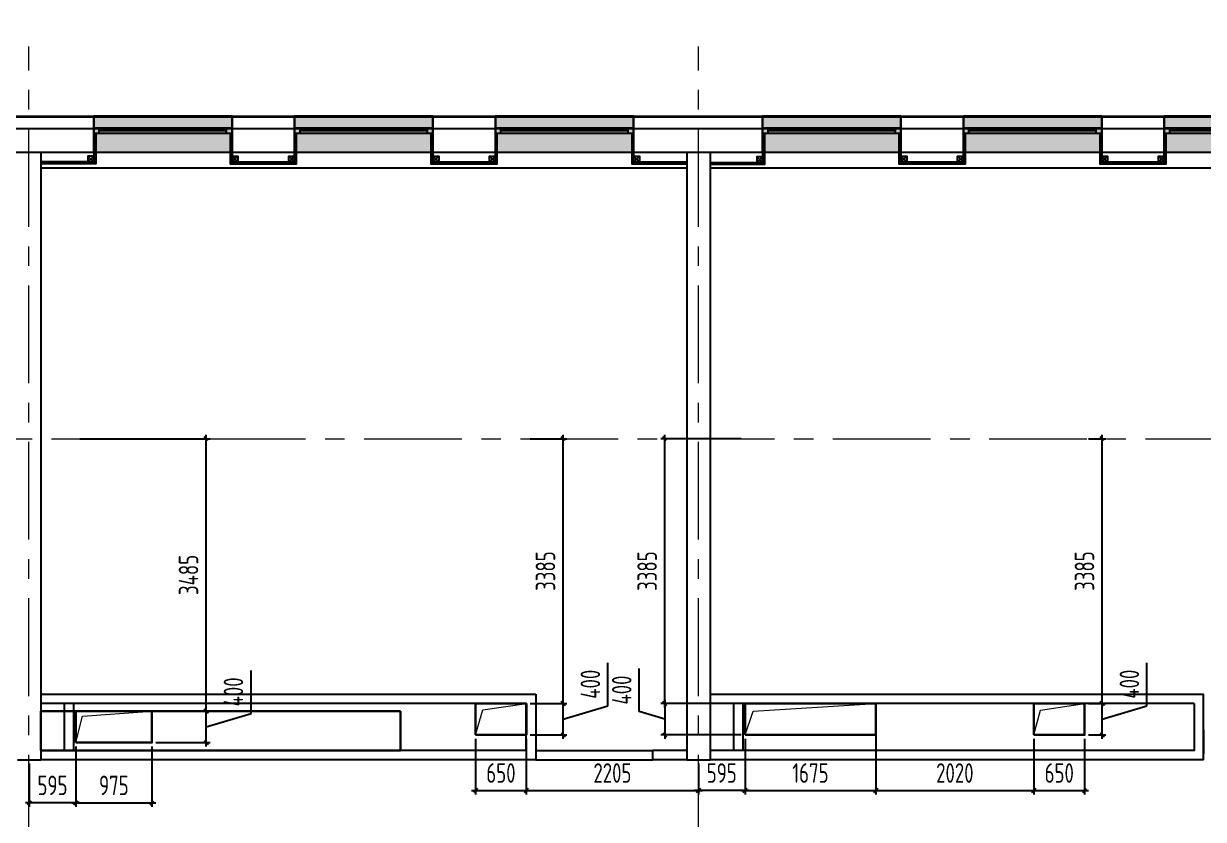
# Model space of a CAD drawing. Header units: millimetres. Extents: x -185251 to 7892985, y -102157 to 319855.
# Drawn here: x -146842 to -131743, y 117187 to 127363 of the extents above; entities that cross this region are included whole.
import ezdxf
from ezdxf import colors
from ezdxf.entities.mleader import LeaderData, LeaderLine
from ezdxf.math import Vec2, Vec3

# ---------------------------------------------------------------- set-up
doc = ezdxf.new("R2010")
doc.units = ezdxf.units.MM
doc.header["$LTSCALE"] = 10
doc.linetypes.add('CENTER', pattern=[2, 1.25, -0.25, 0.25, -0.25])
doc.layers.add('013', color=7, linetype='Continuous', lineweight=13)
doc.layers.add('АР_Оси', color=142, linetype='Continuous', lineweight=9)
doc.layers.add('Архитектура', color=251, linetype='Continuous')
doc.layers.get('0').off()
doc.layers.get('0').freeze()
doc.styles.add('ISOCPEUR', font='isocpeur.TTF', dxfattribs={"width": 0.7})
doc.styles.add('ГОСТ 2.304', font='isocpeur.TTF', dxfattribs={"width": 0.7})
doc.dimstyles.new('СПДС', dxfattribs={"dimscale": 100, "dimtxt": 2.5, "dimasz": 0.5, "dimexe": 0.5, "dimexo": 1, "dimgap": 1, "dimtad": 1, "dimdec": 0, "dimrnd": 5, "dimtxsty": 'ГОСТ 2.304', "dimblk": 'OBLIQUE', "dimcen": 2.5, "dimdle": 0.5, "dimadec": 0, "dimazin": 2, "dimtfac": 0.75, "dimtdec": 0, "dimtmove": 1, "dimatfit": 3, "dimfxl": 1, "dimtolj": 1, "dimarcsym": 1})

# ---------------------------------------------------------------- blocks, each defined once
blk = doc.blocks.new('_DOTSMALL')
at = {"color": 0, "linetype": 'ByBlock', "const_width": 0.5}
blk.add_lwpolyline([(-0.0625, 0, 1), (0.0625, 0, 1)], format="xyb", close=True, dxfattribs=at)
blk = doc.blocks.new('A$Ce02d65bd')
at = {"ltscale": 100}
for points in [[(0, 0), (0, 75), (75, 75), (75, 0), (0, 0)], [(0, 0), (75, 75)], [(0, 75), (75, 0)]]:
    blk.add_lwpolyline(points, dxfattribs=at)
blk = doc.blocks.new('*U105')
at = {"true_color": 0xffffff}
h = blk.add_hatch(color=7, dxfattribs=at)
h.dxf.hatch_style = 1
h.paths.add_polyline_path([(-1770, -240), (0, -240), (0, 220), (-1770, 220)])
at = {"lineweight": 30}
for p, q in [((-1770, -240), (-1770, 220)), ((0, -240), (0, 220))]:
    blk.add_line(p, q, dxfattribs=at)
for p, q in [((0, 220), (-1770, 220)), ((-1770, 70), (0, 70)), ((-1770, 0), (0, 0)), ((-1700, 0), (-1700, 70)), ((-1700, 35), (-70, 35)), ((-70, 0), (-70, 70)), ((-1770, -240), (0, -240)), ((-1770, -240), (-1770, -240)), ((-1770, -240), (-1770, -240)), ((0, -240), (0, -240)), ((0, -240), (0, -240))]:
    blk.add_line(p, q)
blk = doc.blocks.new('_Oblique')
at = {"color": 0, "linetype": 'ByBlock', "lineweight": -2}
blk.add_line((-0.5, -0.5), (0.5, 0.5), dxfattribs=at)
blk = doc.blocks.new('*D910')
at = {"layer": '013', "color": 0, "linetype": 'ByBlock', "lineweight": -2, "transparency": 16777216}
for p, q in [((-146174, 118120), (-146174, 117347)), ((-145199, 118120), (-145199, 117347)), ((-146224, 117397), (-145149, 117397))]:
    blk.add_line(p, q, dxfattribs=at)
at = {"layer": 'Defpoints', "color": 0, "linetype": 'ByBlock', "transparency": 16777216}
for p in [(-146174, 118170), (-145199, 118170), (-145199, 117397)]:
    blk.add_point(p, dxfattribs=at)
at = {"layer": '013', "color": 0, "linetype": 'ByBlock', "lineweight": -2, "transparency": 16777216, "xscale": 50, "yscale": 50, "zscale": 50, "rotation": 180}
blk.add_blockref('_Oblique', (-146174, 117397), dxfattribs=at)
at = {"layer": '013', "color": 0, "linetype": 'ByBlock', "lineweight": -2, "transparency": 16777216, "xscale": 50, "yscale": 50, "zscale": 50}
blk.add_blockref('_Oblique', (-145199, 117397), dxfattribs=at)
at = {"layer": '013', "color": 0, "linetype": 'ByBlock', "transparency": 16777216, "insert": (-145687, 117622), "char_height": 250, "attachment_point": 5, "style": 'ГОСТ 2.304'}
blk.add_mtext('\\A1;975', dxfattribs=at)
blk = doc.blocks.new('*D911')
at = {"layer": '013', "color": 0, "linetype": 'ByBlock', "lineweight": -2, "transparency": 16777216}
for p, q in [((-143931, 118542), (-143931, 119092)), ((-145149, 118570), (-144456, 118570)), ((-144506, 118120), (-144506, 118620)), ((-144506, 118370), (-143931, 118542)), ((-145149, 118170), (-144456, 118170))]:
    blk.add_line(p, q, dxfattribs=at)
at = {"layer": 'Defpoints', "color": 0, "linetype": 'ByBlock', "transparency": 16777216}
for p in [(-145199, 118570), (-144506, 118570), (-145199, 118170)]:
    blk.add_point(p, dxfattribs=at)
at = {"layer": '013', "color": 0, "linetype": 'ByBlock', "lineweight": -2, "transparency": 16777216, "xscale": 50, "yscale": 50, "zscale": 50}
for p, rotation in [((-144506, 118570), 90), ((-144506, 118170), 270)]:
    blk.add_blockref('_Oblique', p, dxfattribs=dict(at, rotation=rotation))
at = {"layer": '013', "color": 0, "linetype": 'ByBlock', "transparency": 16777216, "insert": (-144156, 118817), "char_height": 250, "attachment_point": 5, "rotation": 90, "style": 'ГОСТ 2.304'}
blk.add_mtext('\\A1;400', dxfattribs=at)
blk = doc.blocks.new('*D912')
at = {"layer": '013', "color": 0, "linetype": 'ByBlock', "lineweight": -2, "transparency": 16777216}
for p, q in [((-141058, 118218), (-141058, 117505)), ((-140408, 118218), (-140408, 117505)), ((-141108, 117555), (-140358, 117555))]:
    blk.add_line(p, q, dxfattribs=at)
at = {"layer": 'Defpoints', "color": 0, "linetype": 'ByBlock', "transparency": 16777216}
for p in [(-141058, 118268), (-140408, 118268), (-140408, 117555)]:
    blk.add_point(p, dxfattribs=at)
at = {"layer": '013', "color": 0, "linetype": 'ByBlock', "lineweight": -2, "transparency": 16777216, "xscale": 50, "yscale": 50, "zscale": 50, "rotation": 180}
blk.add_blockref('_Oblique', (-141058, 117555), dxfattribs=at)
at = {"layer": '013', "color": 0, "linetype": 'ByBlock', "lineweight": -2, "transparency": 16777216, "xscale": 50, "yscale": 50, "zscale": 50}
blk.add_blockref('_Oblique', (-140408, 117555), dxfattribs=at)
at = {"layer": '013', "color": 0, "linetype": 'ByBlock', "transparency": 16777216, "insert": (-140733, 117780), "char_height": 250, "attachment_point": 5, "style": 'ГОСТ 2.304'}
blk.add_mtext('\\A1;650', dxfattribs=at)
blk = doc.blocks.new('*D913')
at = {"layer": '013', "color": 0, "linetype": 'ByBlock', "lineweight": -2, "transparency": 16777216}
for p, q in [((-139363, 118640), (-139363, 119190)), ((-139938, 118218), (-139938, 118718)), ((-140358, 118668), (-139888, 118668)), ((-139938, 118468), (-139363, 118640)), ((-140358, 118268), (-139888, 118268))]:
    blk.add_line(p, q, dxfattribs=at)
at = {"layer": 'Defpoints', "color": 0, "linetype": 'ByBlock', "transparency": 16777216}
for p in [(-140408, 118668), (-139938, 118668), (-140408, 118268)]:
    blk.add_point(p, dxfattribs=at)
at = {"layer": '013', "color": 0, "linetype": 'ByBlock', "lineweight": -2, "transparency": 16777216, "xscale": 50, "yscale": 50, "zscale": 50}
for p, rotation in [((-139938, 118668), 90), ((-139938, 118268), 270)]:
    blk.add_blockref('_Oblique', p, dxfattribs=dict(at, rotation=rotation))
at = {"layer": '013', "color": 0, "linetype": 'ByBlock', "transparency": 16777216, "insert": (-139588, 118915), "char_height": 250, "attachment_point": 5, "rotation": 90, "style": 'ГОСТ 2.304'}
blk.add_mtext('\\A1;400', dxfattribs=at)
blk = doc.blocks.new('*D914')
at = {"layer": '013', "color": 0, "linetype": 'ByBlock', "lineweight": -2, "transparency": 16777216}
for p, q in [((-135934, 118298), (-135934, 117505)), ((-137609, 118218), (-137609, 117505)), ((-137659, 117555), (-135884, 117555))]:
    blk.add_line(p, q, dxfattribs=at)
at = {"layer": 'Defpoints', "color": 0, "linetype": 'ByBlock', "transparency": 16777216}
for p in [(-137609, 118268), (-135934, 118348), (-135934, 117555)]:
    blk.add_point(p, dxfattribs=at)
at = {"layer": '013', "color": 0, "linetype": 'ByBlock', "lineweight": -2, "transparency": 16777216, "xscale": 50, "yscale": 50, "zscale": 50, "rotation": 180}
blk.add_blockref('_Oblique', (-137609, 117555), dxfattribs=at)
at = {"layer": '013', "color": 0, "linetype": 'ByBlock', "lineweight": -2, "transparency": 16777216, "xscale": 50, "yscale": 50, "zscale": 50}
blk.add_blockref('_Oblique', (-135934, 117555), dxfattribs=at)
at = {"layer": '013', "color": 0, "linetype": 'ByBlock', "transparency": 16777216, "insert": (-136772, 117780), "char_height": 250, "attachment_point": 5, "style": 'ГОСТ 2.304'}
blk.add_mtext('\\A1;1675', dxfattribs=at)
blk = doc.blocks.new('*D915')
at = {"layer": '013', "color": 0, "linetype": 'ByBlock', "lineweight": -2, "transparency": 16777216}
for p, q in [((-133913, 118218), (-133913, 117505)), ((-133263, 118218), (-133263, 117505)), ((-133963, 117555), (-133213, 117555))]:
    blk.add_line(p, q, dxfattribs=at)
at = {"layer": 'Defpoints', "color": 0, "linetype": 'ByBlock', "transparency": 16777216}
for p in [(-133913, 118268), (-133263, 118268), (-133263, 117555)]:
    blk.add_point(p, dxfattribs=at)
at = {"layer": '013', "color": 0, "linetype": 'ByBlock', "lineweight": -2, "transparency": 16777216, "xscale": 50, "yscale": 50, "zscale": 50, "rotation": 180}
blk.add_blockref('_Oblique', (-133913, 117555), dxfattribs=at)
at = {"layer": '013', "color": 0, "linetype": 'ByBlock', "lineweight": -2, "transparency": 16777216, "xscale": 50, "yscale": 50, "zscale": 50}
blk.add_blockref('_Oblique', (-133263, 117555), dxfattribs=at)
at = {"layer": '013', "color": 0, "linetype": 'ByBlock', "transparency": 16777216, "insert": (-133588, 117780), "char_height": 250, "attachment_point": 5, "style": 'ГОСТ 2.304'}
blk.add_mtext('\\A1;650', dxfattribs=at)
blk = doc.blocks.new('*D916')
at = {"layer": '013', "color": 0, "linetype": 'ByBlock', "lineweight": -2, "transparency": 16777216}
for p, q in [((-132465, 118641), (-132465, 119191)), ((-133040, 118218), (-133040, 118718)), ((-133213, 118668), (-132990, 118668)), ((-133040, 118468), (-132465, 118641)), ((-133213, 118268), (-132990, 118268))]:
    blk.add_line(p, q, dxfattribs=at)
at = {"layer": 'Defpoints', "color": 0, "linetype": 'ByBlock', "transparency": 16777216}
for p in [(-133263, 118668), (-133040, 118668), (-133263, 118268)]:
    blk.add_point(p, dxfattribs=at)
at = {"layer": '013', "color": 0, "linetype": 'ByBlock', "lineweight": -2, "transparency": 16777216, "xscale": 50, "yscale": 50, "zscale": 50}
for p, rotation in [((-133040, 118668), 90), ((-133040, 118268), 270)]:
    blk.add_blockref('_Oblique', p, dxfattribs=dict(at, rotation=rotation))
at = {"layer": '013', "color": 0, "linetype": 'ByBlock', "transparency": 16777216, "insert": (-132690, 118916), "char_height": 250, "attachment_point": 5, "rotation": 90, "style": 'ГОСТ 2.304'}
blk.add_mtext('\\A1;400', dxfattribs=at)
blk = doc.blocks.new('*D918')
at = {"layer": '013', "color": 0, "linetype": 'ByBlock', "lineweight": -2, "transparency": 16777216}
for p, q in [((-146124, 122055), (-144456, 122055)), ((-144506, 118520), (-144506, 122105)), ((-145149, 118570), (-144456, 118570))]:
    blk.add_line(p, q, dxfattribs=at)
at = {"layer": 'Defpoints', "color": 0, "linetype": 'ByBlock', "transparency": 16777216}
for p in [(-146174, 122055), (-144506, 122055), (-145199, 118570)]:
    blk.add_point(p, dxfattribs=at)
at = {"layer": '013', "color": 0, "linetype": 'ByBlock', "lineweight": -2, "transparency": 16777216, "xscale": 50, "yscale": 50, "zscale": 50}
for p, rotation in [((-144506, 122055), 90), ((-144506, 118570), 270)]:
    blk.add_blockref('_Oblique', p, dxfattribs=dict(at, rotation=rotation))
at = {"layer": '013', "color": 0, "linetype": 'ByBlock', "transparency": 16777216, "insert": (-144731, 120313), "char_height": 250, "attachment_point": 5, "rotation": 90, "style": 'ГОСТ 2.304'}
blk.add_mtext('\\A1;3485', dxfattribs=at)
blk = doc.blocks.new('*D919')
at = {"layer": '013', "color": 0, "linetype": 'ByBlock', "lineweight": -2, "transparency": 16777216}
for p, q in [((-137659, 122055), (-138687, 122055)), ((-138637, 118618), (-138637, 122105)), ((-137659, 118668), (-138687, 118668))]:
    blk.add_line(p, q, dxfattribs=at)
at = {"layer": 'Defpoints', "color": 0, "linetype": 'ByBlock', "transparency": 16777216}
for p in [(-138637, 122055), (-137609, 122055), (-137609, 118668)]:
    blk.add_point(p, dxfattribs=at)
at = {"layer": '013', "color": 0, "linetype": 'ByBlock', "lineweight": -2, "transparency": 16777216, "xscale": 50, "yscale": 50, "zscale": 50}
for p, rotation in [((-138637, 122055), 90), ((-138637, 118668), 270)]:
    blk.add_blockref('_Oblique', p, dxfattribs=dict(at, rotation=rotation))
at = {"layer": '013', "color": 0, "linetype": 'ByBlock', "transparency": 16777216, "insert": (-138862, 120362), "char_height": 250, "attachment_point": 5, "rotation": 90, "style": 'ГОСТ 2.304'}
blk.add_mtext('\\A1;3385', dxfattribs=at)
blk = doc.blocks.new('*D891')
at = {"layer": '013', "color": 0, "linetype": 'ByBlock', "lineweight": -2, "transparency": 16777216}
for p, q in [((-146174, 118120), (-146174, 117347)), ((-146769, 117900), (-146769, 117347)), ((-146124, 117397), (-146819, 117397))]:
    blk.add_line(p, q, dxfattribs=at)
at = {"layer": 'Defpoints', "color": 0, "linetype": 'ByBlock', "transparency": 16777216}
for p in [(-146174, 118170), (-146769, 117950), (-146769, 117397)]:
    blk.add_point(p, dxfattribs=at)
at = {"layer": '013', "color": 0, "linetype": 'ByBlock', "lineweight": -2, "transparency": 16777216, "xscale": 50, "yscale": 50, "zscale": 50, "rotation": 180}
blk.add_blockref('_Oblique', (-146769, 117397), dxfattribs=at)
at = {"layer": '013', "color": 0, "linetype": 'ByBlock', "lineweight": -2, "transparency": 16777216, "xscale": 50, "yscale": 50, "zscale": 50}
blk.add_blockref('_Oblique', (-146174, 117397), dxfattribs=at)
at = {"layer": '013', "color": 0, "linetype": 'ByBlock', "transparency": 16777216, "insert": (-146472, 117622), "char_height": 250, "attachment_point": 5, "style": 'ГОСТ 2.304'}
blk.add_mtext('\\A1;595', dxfattribs=at)
blk = doc.blocks.new('*D882')
at = {"layer": '013', "color": 0, "linetype": 'ByBlock', "lineweight": -2, "transparency": 16777216}
for p, q in [((-140358, 122055), (-139888, 122055)), ((-139938, 118618), (-139938, 122105)), ((-140358, 118668), (-139888, 118668))]:
    blk.add_line(p, q, dxfattribs=at)
at = {"layer": 'Defpoints', "color": 0, "linetype": 'ByBlock', "transparency": 16777216}
for p in [(-140408, 122055), (-139938, 122055), (-140408, 118668)]:
    blk.add_point(p, dxfattribs=at)
at = {"layer": '013', "color": 0, "linetype": 'ByBlock', "lineweight": -2, "transparency": 16777216, "xscale": 50, "yscale": 50, "zscale": 50}
for p, rotation in [((-139938, 122055), 90), ((-139938, 118668), 270)]:
    blk.add_blockref('_Oblique', p, dxfattribs=dict(at, rotation=rotation))
at = {"layer": '013', "color": 0, "linetype": 'ByBlock', "transparency": 16777216, "insert": (-140163, 120362), "char_height": 250, "attachment_point": 5, "rotation": 90, "style": 'ГОСТ 2.304'}
blk.add_mtext('\\A1;3385', dxfattribs=at)
blk = doc.blocks.new('*D883')
at = {"layer": '013', "color": 0, "linetype": 'ByBlock', "lineweight": -2, "transparency": 16777216}
for p, q in [((-140408, 118218), (-140408, 117505)), ((-138204, 117900), (-138204, 117505)), ((-140458, 117555), (-138154, 117555))]:
    blk.add_line(p, q, dxfattribs=at)
at = {"layer": 'Defpoints', "color": 0, "linetype": 'ByBlock', "transparency": 16777216}
for p in [(-140408, 118268), (-138204, 117950), (-138204, 117555)]:
    blk.add_point(p, dxfattribs=at)
at = {"layer": '013', "color": 0, "linetype": 'ByBlock', "lineweight": -2, "transparency": 16777216, "xscale": 50, "yscale": 50, "zscale": 50, "rotation": 180}
blk.add_blockref('_Oblique', (-140408, 117555), dxfattribs=at)
at = {"layer": '013', "color": 0, "linetype": 'ByBlock', "lineweight": -2, "transparency": 16777216, "xscale": 50, "yscale": 50, "zscale": 50}
blk.add_blockref('_Oblique', (-138204, 117555), dxfattribs=at)
at = {"layer": '013', "color": 0, "linetype": 'ByBlock', "transparency": 16777216, "insert": (-139306, 117780), "char_height": 250, "attachment_point": 5, "style": 'ГОСТ 2.304'}
blk.add_mtext('\\A1;2205', dxfattribs=at)
blk = doc.blocks.new('*D887')
at = {"layer": '013', "color": 0, "linetype": 'ByBlock', "lineweight": -2, "transparency": 16777216}
for p, q in [((-137609, 118218), (-137609, 117505)), ((-138204, 117900), (-138204, 117505)), ((-137559, 117555), (-138254, 117555))]:
    blk.add_line(p, q, dxfattribs=at)
at = {"layer": 'Defpoints', "color": 0, "linetype": 'ByBlock', "transparency": 16777216}
for p in [(-137609, 118268), (-138204, 117950), (-138204, 117555)]:
    blk.add_point(p, dxfattribs=at)
at = {"layer": '013', "color": 0, "linetype": 'ByBlock', "lineweight": -2, "transparency": 16777216, "xscale": 50, "yscale": 50, "zscale": 50, "rotation": 180}
blk.add_blockref('_Oblique', (-138204, 117555), dxfattribs=at)
at = {"layer": '013', "color": 0, "linetype": 'ByBlock', "lineweight": -2, "transparency": 16777216, "xscale": 50, "yscale": 50, "zscale": 50}
blk.add_blockref('_Oblique', (-137609, 117555), dxfattribs=at)
at = {"layer": '013', "color": 0, "linetype": 'ByBlock', "transparency": 16777216, "insert": (-137907, 117780), "char_height": 250, "attachment_point": 5, "style": 'ГОСТ 2.304'}
blk.add_mtext('\\A1;595', dxfattribs=at)
blk = doc.blocks.new('*D888')
at = {"layer": '013', "color": 0, "linetype": 'ByBlock', "lineweight": -2, "transparency": 16777216}
for p, q in [((-138962, 118566), (-138962, 119116)), ((-138637, 118718), (-138637, 118218)), ((-138637, 118468), (-138962, 118566)), ((-137659, 118668), (-138687, 118668)), ((-137659, 118268), (-138687, 118268))]:
    blk.add_line(p, q, dxfattribs=at)
at = {"layer": 'Defpoints', "color": 0, "linetype": 'ByBlock', "transparency": 16777216}
for p in [(-137609, 118668), (-138637, 118268), (-137609, 118268)]:
    blk.add_point(p, dxfattribs=at)
at = {"layer": '013', "color": 0, "linetype": 'ByBlock', "lineweight": -2, "transparency": 16777216, "xscale": 50, "yscale": 50, "zscale": 50}
for p, rotation in [((-138637, 118668), 90), ((-138637, 118268), 270)]:
    blk.add_blockref('_Oblique', p, dxfattribs=dict(at, rotation=rotation))
at = {"layer": '013', "color": 0, "linetype": 'ByBlock', "transparency": 16777216, "insert": (-139187, 118841), "char_height": 250, "attachment_point": 5, "rotation": 90, "style": 'ГОСТ 2.304'}
blk.add_mtext('\\A1;400', dxfattribs=at)
blk = doc.blocks.new('*D889')
at = {"layer": '013', "color": 0, "linetype": 'ByBlock', "lineweight": -2, "transparency": 16777216}
for p, q in [((-135934, 118218), (-135934, 117505)), ((-133913, 118218), (-133913, 117505)), ((-135984, 117555), (-133863, 117555))]:
    blk.add_line(p, q, dxfattribs=at)
at = {"layer": 'Defpoints', "color": 0, "linetype": 'ByBlock', "transparency": 16777216}
for p in [(-135934, 118268), (-133913, 118268), (-133913, 117555)]:
    blk.add_point(p, dxfattribs=at)
at = {"layer": '013', "color": 0, "linetype": 'ByBlock', "lineweight": -2, "transparency": 16777216, "xscale": 50, "yscale": 50, "zscale": 50, "rotation": 180}
blk.add_blockref('_Oblique', (-135934, 117555), dxfattribs=at)
at = {"layer": '013', "color": 0, "linetype": 'ByBlock', "lineweight": -2, "transparency": 16777216, "xscale": 50, "yscale": 50, "zscale": 50}
blk.add_blockref('_Oblique', (-133913, 117555), dxfattribs=at)
at = {"layer": '013', "color": 0, "linetype": 'ByBlock', "transparency": 16777216, "insert": (-134924, 117780), "char_height": 250, "attachment_point": 5, "style": 'ГОСТ 2.304'}
blk.add_mtext('\\A1;2020', dxfattribs=at)
blk = doc.blocks.new('*D886')
at = {"layer": '013', "color": 0, "linetype": 'ByBlock', "lineweight": -2, "transparency": 16777216}
for p, q in [((-133213, 122055), (-132990, 122055)), ((-133040, 118618), (-133040, 122105)), ((-133213, 118668), (-132990, 118668))]:
    blk.add_line(p, q, dxfattribs=at)
at = {"layer": 'Defpoints', "color": 0, "linetype": 'ByBlock', "transparency": 16777216}
for p in [(-133263, 122055), (-133040, 122055), (-133263, 118668)]:
    blk.add_point(p, dxfattribs=at)
at = {"layer": '013', "color": 0, "linetype": 'ByBlock', "lineweight": -2, "transparency": 16777216, "xscale": 50, "yscale": 50, "zscale": 50}
for p, rotation in [((-133040, 122055), 90), ((-133040, 118668), 270)]:
    blk.add_blockref('_Oblique', p, dxfattribs=dict(at, rotation=rotation))
at = {"layer": '013', "color": 0, "linetype": 'ByBlock', "transparency": 16777216, "insert": (-133265, 120362), "char_height": 250, "attachment_point": 5, "rotation": 90, "style": 'ГОСТ 2.304'}
blk.add_mtext('\\A1;3385', dxfattribs=at)

msp = doc.modelspace()

# ---------------------------------------------------------------- linework, layer by layer
at = {"layer": '013', "color": 1, "linetype": 'ByBlock', "lineweight": 30}
for points in [[(-146174.3, 118169.9), (-145199.3, 118169.9), (-145199.3, 118569.9), (-146174.3, 118569.9)], [(-141058, 118268), (-140407.8, 118268), (-140407.8, 118668), (-141058, 118668)], [(-137609.4, 118268), (-135934.4, 118268), (-135934.4, 118668), (-137609.4, 118668)], [(-133913, 118268), (-133262.8, 118268), (-133262.8, 118668), (-133913, 118668)]]:
    msp.add_lwpolyline(points, close=True, dxfattribs=at)
at = {"layer": '013', "color": 1, "linetype": 'ByBlock'}
for points in [[(-146174.3, 118169.9), (-146085.8, 118505.1), (-145199.3, 118569.9)], [(-141058, 118268), (-140963.4, 118588.7), (-140407.8, 118668)], [(-137609.4, 118268), (-137506.3, 118571.2), (-135934.4, 118668)], [(-133913, 118268), (-133826.1, 118585.4), (-133262.8, 118668)]]:
    msp.add_lwpolyline(points, dxfattribs=at)
at = {"layer": 'АР_Оси', "linetype": 'CENTER', "ltscale": 100}
for p, q in [((-146774.3, 92764), (-146774.3, 127071.4)), ((-138204.3, 92764), (-138204.3, 127071.4)), ((-176483.7, 125720.2), (-101734.6, 125720.2)), ((-176483.7, 122055.2), (-101315.8, 122055.2))]:
    msp.add_line(p, q, dxfattribs=at)
at = {"layer": 'Архитектура', "lineweight": 25, "transparency": 33554684}
for p, q in [((-155644.3, 126180.2), (-120524.3, 126180.2)), ((-155634.3, 126170.2), (-120534.3, 126170.2)), ((-155484.3, 126020.2), (-120684.3, 126020.2)), ((-155184.3, 125720.2), (-120984.3, 125720.2)), ((-146619.3, 125720.2), (-146619.3, 117949.9)), ((-138354.3, 125720.2), (-138354.3, 117949.9)), ((-138054.3, 125720.2), (-138054.3, 117949.9)), ((-146619.3, 125516.7), (-138354.3, 125516.7)), ((-138054.3, 125516.7), (-129809.3, 125516.7)), ((-131743, 118069.9), (-131743, 118788)), ((-142019.3, 118569.9), (-146619.3, 118569.9)), ((-146619.3, 118569.9), (-146619.3, 118069.9)), ((-146619.3, 118069.9), (-146619.3, 118569.9)), ((-146619.3, 118569.9), (-142019.3, 118569.9)), ((-142019.3, 118569.9), (-146619.3, 118569.9)), ((-146619.3, 118569.9), (-146619.3, 118069.9)), ((-146319.3, 118069.9), (-146319.3, 118668)), ((-146199.3, 118069.9), (-146199.3, 118668)), ((-142019.3, 118569.9), (-142019.3, 118069.9)), ((-142019.3, 118069.9), (-142019.3, 118569.9)), ((-140408, 118069.9), (-140408, 118668)), ((-137754.4, 118069.8), (-137754.4, 118667.9)), ((-137634.4, 118069.8), (-137634.4, 118667.9)), ((-131743, 118334), (-131743, 118023.9)), ((-146919.3, 117949.9), (-146619.3, 117949.9)), ((-142019.3, 118069.9), (-146619.3, 118069.9)), ((-146619.3, 118069.9), (-142019.3, 118069.9)), ((-140288, 118069.9), (-138788, 118069.9)), ((-140288, 117949.9), (-138788, 117949.9)), ((-138354.3, 117949.9), (-138054.3, 117949.9))]:
    msp.add_line(p, q, dxfattribs=at)
for points in [[(-145919.3, 125960.2), (-145919.3, 125569.5), (-146614.3, 125569.5)], [(-145931.8, 125960.2), (-145931.8, 125582), (-146614.3, 125582)], [(-145944.3, 125940.6), (-145944.3, 125594.5), (-146614.3, 125594.5)], [(-144199.3, 125960.2), (-144199.3, 125569.5), (-143349.3, 125569.5), (-143349.3, 125960.2)], [(-144186.8, 125960.2), (-144186.8, 125582), (-143361.8, 125582), (-143361.8, 125960.2)], [(-144174.3, 125940.6), (-144174.3, 125594.5), (-143374.3, 125594.5), (-143374.3, 125903)], [(-141629.3, 125960.2), (-141629.3, 125569.5), (-140779.3, 125569.5), (-140779.3, 125960.2)], [(-141616.8, 125960.2), (-141616.8, 125582), (-140791.8, 125582), (-140791.8, 125960.2)], [(-141604.3, 125940.6), (-141604.3, 125594.5), (-140804.3, 125594.5), (-140804.3, 125903)], [(-139059.3, 125960.2), (-139059.3, 125569.5), (-138354.3, 125569.5)], [(-139046.8, 125960.2), (-139046.8, 125582), (-138354.3, 125582)], [(-139034.3, 125940.6), (-139034.3, 125594.5), (-138354.3, 125594.5)], [(-137359.3, 125950.2), (-137359.3, 125559.5), (-138054.3, 125559.5)], [(-137371.8, 125950.2), (-137371.8, 125572), (-138054.3, 125572)], [(-137384.3, 125930.6), (-137384.3, 125584.5), (-138054.3, 125584.5)], [(-135639.3, 125960.2), (-135639.3, 125569.5), (-134789.3, 125569.5), (-134789.3, 125960.2)], [(-135626.8, 125960.2), (-135626.8, 125582), (-134801.8, 125582), (-134801.8, 125960.2)], [(-135614.3, 125940.6), (-135614.3, 125594.5), (-134814.3, 125594.5), (-134814.3, 125903)], [(-133069.3, 125960.2), (-133069.3, 125569.5), (-132219.3, 125569.5), (-132219.3, 125960.2)], [(-133056.8, 125960.2), (-133056.8, 125582), (-132231.8, 125582), (-132231.8, 125960.2)], [(-133044.3, 125940.6), (-133044.3, 125594.5), (-132244.3, 125594.5), (-132244.3, 125903)], [(-140288, 118788), (-140288, 117949.9), (-146619.3, 117949.9)], [(-146619.3, 118788), (-140288, 118788)], [(-138054.3, 118788), (-131743, 118788)], [(-140408, 118668), (-146619.3, 118668)], [(-131863, 118668), (-138054.3, 118668)], [(-131863, 118667.7), (-131863, 118069.9), (-138054.3, 118069.9)], [(-140408, 118069.9), (-146619.3, 118069.9)], [(-146214.3, 118069.9), (-146214.3, 118069.9)], [(-138788, 117949.9), (-138788, 118069.9)], [(-138354.3, 118069.9), (-138788, 118069.9)], [(-138354.3, 117949.9), (-138788, 117949.9)], [(-131863, 118069.9), (-138054.3, 118069.9)], [(-131743, 117949.9), (-138054.3, 117949.9)], [(-137649.4, 118069.8), (-137649.4, 118069.8)], [(-131743, 117949.9), (-131743, 118069.9)]]:
    msp.add_lwpolyline(points, dxfattribs=at)

# ---------------------------------------------------------------- block references
for name, p in [('*U105', (-144174.3, 125960.2)), ('*U105', (-141604.3, 125960.2)), ('*U105', (-139034.3, 125960.2)), ('*U105', (-135614.3, 125960.2)), ('*U105', (-133044.3, 125960.2)), ('*U105', (-130474.3, 125960.2)), ('A$Ce02d65bd', (-144174.3, 125594.5)), ('A$Ce02d65bd', (-143449.3, 125594.5)), ('A$Ce02d65bd', (-141604.3, 125594.5)), ('A$Ce02d65bd', (-140879.3, 125594.5)), ('A$Ce02d65bd', (-139034.3, 125594.5)), ('A$Ce02d65bd', (-135614.3, 125594.5)), ('A$Ce02d65bd', (-134889.3, 125594.5)), ('A$Ce02d65bd', (-133044.3, 125594.5)), ('A$Ce02d65bd', (-132319.3, 125594.5))]:
    msp.add_blockref(name, p, dxfattribs=at)
at = {"layer": 'Архитектура', "lineweight": 25, "transparency": 33554684, "xscale": -1}
for p in [(-145944.3, 125594.5), (-137384.3, 125584.5)]:
    msp.add_blockref('A$Ce02d65bd', p, dxfattribs=at)

# ---------------------------------------------------------------- dimensions: what is measured, and where the dimension line sits
at = {"layer": '013', "color": 1, "linetype": 'ByBlock'}
for base, p1, p2, picture, middle in [((-144506.1, 122055.2), (-145199.3, 118569.9), (-146174.3, 122055.2), '*D918', (-144731.1, 120312.6)), ((-139938.3, 122055.2), (-140408, 118668), (-140408, 122055.2), '*D882', (-140163.3, 120361.6)), ((-138637.2, 122055.2), (-137609.4, 118668), (-137609.4, 122055.2), '*D919', (-138862.2, 120361.6)), ((-133039.6, 122055.2), (-133262.8, 118668), (-133262.8, 122055.2), '*D886', (-133264.6, 120361.6)), ((-139938.3, 118668), (-140408, 118268), (-140407.8, 118668), '*D913', (-139588.3, 118740.5)), ((-133039.6, 118668), (-133262.8, 118268), (-133262.8, 118668), '*D916', (-132689.6, 118740.5)), ((-144506.1, 118569.9), (-145199.3, 118169.9), (-145199.3, 118569.9), '*D911', (-144156.1, 118642.4)), ((-138637.2, 118268), (-137609.4, 118668), (-137609.4, 118268), '*D888', (-139187.2, 118665.5))]:
    dim = msp.add_linear_dim(base=base, p1=p1, p2=p2, angle=90, dimstyle='СПДС', override={"dimasz": 0.5, "dimexe": 0.5, "dimexo": 0.5, "dimrnd": 5, "dimdle": 0.5}, dxfattribs=at)
    dim.commit()
    dim.dimension.update_dxf_attribs({"geometry": picture, "text_midpoint": middle})
for base, p1, p2, picture, middle in [((-140408, 117554.6), (-141058, 118268), (-140408, 118268), '*D912', (-140733, 117779.6)), ((-138204.3, 117554.6), (-140408, 118268), (-138204.3, 117949.9), '*D883', (-139306.1, 117779.6)), ((-138204.3, 117554.6), (-137609.4, 118268), (-138204.3, 117949.9), '*D887', (-137906.8, 117779.6)), ((-135934.4, 117554.6), (-137609.4, 118268), (-135934.4, 118348), '*D914', (-136771.9, 117779.6)), ((-133913, 117554.6), (-135934.4, 118268), (-133913, 118268), '*D889', (-134923.7, 117779.6)), ((-133262.8, 117554.6), (-133913, 118268), (-133262.8, 118268), '*D915', (-133587.9, 117779.6)), ((-146769.3, 117397.1), (-146174.3, 118169.9), (-146769.3, 117949.9), '*D891', (-146471.8, 117622.1)), ((-145199.3, 117397.1), (-146174.3, 118169.9), (-145199.3, 118169.9), '*D910', (-145686.8, 117622.1))]:
    dim = msp.add_linear_dim(base=base, p1=p1, p2=p2, dimstyle='СПДС', override={"dimasz": 0.5, "dimexe": 0.5, "dimexo": 0.5, "dimrnd": 5, "dimdle": 0.5}, dxfattribs=at)
    dim.commit()
    dim.dimension.update_dxf_attribs({"geometry": picture, "text_midpoint": middle})

# ---------------------------------------------------------------- leaders
at = {"layer": 'Архитектура', "lineweight": 25, "transparency": 33554684}
ml = msp.add_multileader_mtext('Standard', dxfattribs=at)
ml.set_content('+13,700', color=256, style='ISOCPEUR')
ml.set_leader_properties(color=256, linetype='Continuous', lineweight=-1)
ml.set_arrow_properties(name='DOTSMALL')
ml.build(insert=Vec2(0, 0))
ml.multileader.update_dxf_attribs({"has_text_frame": 1, "text_left_attachment_type": 4, "text_right_attachment_type": 4, "dogleg_length": 100, "arrow_head_size": 180})
ctx = ml.context
ctx.base_point, ctx.char_height, ctx.arrow_head_size, ctx.landing_gap_size, ctx.plane_origin = Vec3(-153128.5, 305780.9), 250, 180, 50, Vec3(-155938.5, 304929.3)
ctx.left_attachment, ctx.right_attachment = 4, 4
notes = []
notes.append((ctx, [(0, (0, 0, 0), (0, 0), (1, 0), 1, [])]))
ctx.mtext.insert, ctx.mtext.width, ctx.mtext.line_spacing_style, ctx.mtext.flow_direction = Vec3(-153078.5, 306114.2), 852.697, 2, 5
ml = msp.add_multileader_mtext('Standard', dxfattribs=at)
ml.set_content('Л.2', color=256, style='ISOCPEUR')
ml.set_leader_properties(color=256, linetype='Continuous', lineweight=-1)
ml.set_arrow_properties(name='DOTSMALL')
ml.build(insert=Vec2(0, 0))
ml.multileader.update_dxf_attribs({"has_text_frame": 1, "text_left_attachment_type": 4, "text_right_attachment_type": 4, "dogleg_length": 100, "arrow_head_size": 180})
ctx = ml.context
ctx.base_point, ctx.char_height, ctx.arrow_head_size, ctx.landing_gap_size, ctx.plane_origin = Vec3(-155818.3, 305092.3, 0), 250, 180, 50, Vec3(-91789.1, 292800.5, 0)
ctx.left_attachment, ctx.right_attachment = 4, 4
notes.append((ctx, [(0, (0, 0, 0), (0, 0), (1, 0), 1, [])]))
ctx.mtext.insert, ctx.mtext.width, ctx.mtext.line_spacing_style, ctx.mtext.flow_direction = Vec3(-155768.3, 305425.7, 0), 852.697, 2, 5
ml = msp.add_multileader_mtext('Standard', dxfattribs=at)
ml.set_content('+15,850', color=256, style='ISOCPEUR')
ml.set_leader_properties(color=256, linetype='Continuous', lineweight=-1)
ml.set_arrow_properties(name='DOTSMALL')
ml.build(insert=Vec2(0, 0))
ml.multileader.update_dxf_attribs({"has_text_frame": 1, "text_left_attachment_type": 4, "text_right_attachment_type": 4, "dogleg_length": 100, "arrow_head_size": 180})
ctx = ml.context
ctx.base_point, ctx.char_height, ctx.arrow_head_size, ctx.landing_gap_size, ctx.plane_origin = Vec3(-153165, 299863.7), 250, 180, 50, Vec3(-154468.2, 298656.1)
ctx.left_attachment, ctx.right_attachment = 4, 4
notes.append((ctx, [(0, (0, 0, 0), (0, 0), (1, 0), 1, [])]))
ctx.mtext.insert, ctx.mtext.width, ctx.mtext.defined_height, ctx.mtext.line_spacing_style, ctx.mtext.flow_direction = Vec3(-153115, 300197), 696.035, 776.5, 2, 5
ml = msp.add_multileader_mtext('Standard', dxfattribs=at)
ml.set_content('+15,850', color=256, style='ISOCPEUR')
ml.set_leader_properties(color=256, linetype='Continuous', lineweight=-1)
ml.set_arrow_properties(name='DOTSMALL')
ml.build(insert=Vec2(0, 0))
ml.multileader.update_dxf_attribs({"has_text_frame": 1, "text_left_attachment_type": 4, "text_right_attachment_type": 4, "dogleg_length": 100, "arrow_head_size": 180})
ctx = ml.context
ctx.base_point, ctx.char_height, ctx.arrow_head_size, ctx.landing_gap_size, ctx.plane_origin = Vec3(-141689.6, 296695.6), 250, 180, 50, Vec3(-140764.6, 294352)
ctx.left_attachment, ctx.right_attachment = 4, 4
notes.append((ctx, [(0, (0, 0, 0), (0, 0), (1, 0), 1, [])]))
ctx.mtext.insert, ctx.mtext.width, ctx.mtext.line_spacing_style, ctx.mtext.flow_direction = Vec3(-141639.6, 297028.9), 852.697, 2, 5
ml = msp.add_multileader_mtext('Standard', dxfattribs=at)
ml.set_content('Л.2', color=256, style='ISOCPEUR')
ml.set_leader_properties(color=256, linetype='Continuous', lineweight=-1)
ml.set_arrow_properties(name='DOTSMALL')
ml.build(insert=Vec2(0, 0))
ml.multileader.update_dxf_attribs({"has_text_frame": 1, "text_left_attachment_type": 4, "text_right_attachment_type": 4, "dogleg_length": 100, "arrow_head_size": 180})
ctx = ml.context
ctx.base_point, ctx.char_height, ctx.arrow_head_size, ctx.landing_gap_size, ctx.plane_origin = Vec3(-155501.4, 214032.7, 0), 250, 180, 50, Vec3(-129706.2, 200566.2, 0)
ctx.left_attachment, ctx.right_attachment = 4, 4
notes.append((ctx, [(0, (0, 0, 0), (0, 0), (1, 0), 1, [])]))
ctx.mtext.insert, ctx.mtext.width, ctx.mtext.line_spacing_style, ctx.mtext.flow_direction = Vec3(-155451.4, 214366, 0), 852.697, 2, 5
ml = msp.add_multileader_mtext('Standard', dxfattribs=at)
ml.set_content('+9,800', color=256, style='ISOCPEUR')
ml.set_leader_properties(color=256, linetype='Continuous', lineweight=-1)
ml.set_arrow_properties(name='DOTSMALL')
ml.build(insert=Vec2(0, 0))
ml.multileader.update_dxf_attribs({"has_text_frame": 1, "text_left_attachment_type": 4, "text_right_attachment_type": 4, "dogleg_length": 100, "arrow_head_size": 180})
ctx = ml.context
ctx.base_point, ctx.char_height, ctx.arrow_head_size, ctx.landing_gap_size, ctx.plane_origin = Vec3(-152582.7, 213955.7), 250, 180, 50, Vec3(-155731.7, 213023.6)
ctx.left_attachment, ctx.right_attachment = 4, 4
notes.append((ctx, [(0, (0, 0, 0), (0, 0), (1, 0), 1, [])]))
ctx.mtext.insert, ctx.mtext.width, ctx.mtext.line_spacing_style, ctx.mtext.flow_direction = Vec3(-152532.7, 214289), 852.697, 2, 5
ml = msp.add_multileader_mtext('Standard', dxfattribs=at)
ml.set_content('+11,750', color=256, style='ISOCPEUR')
ml.set_leader_properties(color=256, linetype='Continuous', lineweight=-1)
ml.set_arrow_properties(name='DOTSMALL')
ml.build(insert=Vec2(0, 0))
ml.multileader.update_dxf_attribs({"has_text_frame": 1, "text_left_attachment_type": 4, "text_right_attachment_type": 4, "dogleg_length": 100, "arrow_head_size": 180})
ctx = ml.context
ctx.base_point, ctx.char_height, ctx.arrow_head_size, ctx.landing_gap_size, ctx.plane_origin = Vec3(-155526.1, 207799.1), 250, 180, 50, Vec3(-154118.5, 206726)
ctx.left_attachment, ctx.right_attachment = 4, 4
notes.append((ctx, [(0, (0, 0, 0), (0, 0), (1, 0), 1, [])]))
ctx.mtext.insert, ctx.mtext.width, ctx.mtext.defined_height, ctx.mtext.line_spacing_style, ctx.mtext.flow_direction = Vec3(-155476.1, 208132.4), 696.035, 912.5, 2, 5
ml = msp.add_multileader_mtext('Standard', dxfattribs=at)
ml.set_content('+12,200', color=256, style='ISOCPEUR')
ml.set_leader_properties(color=256, linetype='Continuous', lineweight=-1)
ml.set_arrow_properties(name='DOTSMALL')
ml.build(insert=Vec2(0, 0))
ml.multileader.update_dxf_attribs({"has_text_frame": 1, "text_left_attachment_type": 4, "text_right_attachment_type": 4, "dogleg_length": 100, "arrow_head_size": 180})
ctx = ml.context
ctx.base_point, ctx.char_height, ctx.arrow_head_size, ctx.landing_gap_size, ctx.plane_origin, ctx.plane_x_axis, ctx.plane_y_axis = Vec3(-138764.9, 200664.9), 250, 180, 50, Vec3(-126617.4, 225900.8), Vec3(0, 1), Vec3(-1, 0)
ctx.left_attachment, ctx.right_attachment = 4, 4
notes.append((ctx, [(0, (0, 0, 0), (0, 0), (1, 0), 1, [])]))
ctx.mtext.insert, ctx.mtext.text_direction, ctx.mtext.rotation, ctx.mtext.width, ctx.mtext.line_spacing_style, ctx.mtext.flow_direction = Vec3(-139098.3, 200714.9), Vec3(0, 1), 1.5707963, 852.697, 2, 5
ml = msp.add_multileader_mtext('Standard', dxfattribs=at)
ml.set_content('+12,200', color=256, style='ISOCPEUR')
ml.set_leader_properties(color=256, linetype='Continuous', lineweight=-1)
ml.set_arrow_properties(name='DOTSMALL')
ml.build(insert=Vec2(0, 0))
ml.multileader.update_dxf_attribs({"has_text_frame": 1, "text_left_attachment_type": 4, "text_right_attachment_type": 4, "dogleg_length": 100, "arrow_head_size": 180})
ctx = ml.context
ctx.base_point, ctx.char_height, ctx.arrow_head_size, ctx.landing_gap_size, ctx.plane_origin = Vec3(-159917.7, 188208.1), 250, 180, 50, Vec3(-134681.8, 176585)
ctx.left_attachment, ctx.right_attachment = 4, 4
notes.append((ctx, [(0, (0, 0, 0), (0, 0), (1, 0), 1, [])]))
ctx.mtext.insert, ctx.mtext.width, ctx.mtext.line_spacing_style, ctx.mtext.flow_direction = Vec3(-159867.7, 188541.4), 852.697, 2, 5
ml = msp.add_multileader_mtext('Standard', dxfattribs=at)
ml.set_content('+12,650', color=256, style='ISOCPEUR')
ml.set_leader_properties(color=256, linetype='Continuous', lineweight=-1)
ml.set_arrow_properties(name='DOTSMALL')
ml.build(insert=Vec2(0, 0))
ml.multileader.update_dxf_attribs({"has_text_frame": 1, "text_left_attachment_type": 4, "text_right_attachment_type": 4, "dogleg_length": 100, "arrow_head_size": 180})
ctx = ml.context
ctx.base_point, ctx.char_height, ctx.arrow_head_size, ctx.landing_gap_size, ctx.plane_origin = Vec3(-159917.7, 187623.8), 250, 180, 50, Vec3(-134681.8, 176000.7)
ctx.left_attachment, ctx.right_attachment = 4, 4
notes.append((ctx, [(0, (0, 0, 0), (0, 0), (1, 0), 1, [])]))
ctx.mtext.insert, ctx.mtext.width, ctx.mtext.line_spacing_style, ctx.mtext.flow_direction = Vec3(-159867.7, 187957.1), 852.697, 2, 5
ml = msp.add_multileader_mtext('Standard', dxfattribs=at)
ml.set_content('Л.2', color=256, style='ISOCPEUR')
ml.set_leader_properties(color=256, linetype='Continuous', lineweight=-1)
ml.set_arrow_properties(name='DOTSMALL')
ml.build(insert=Vec2(0, 0))
ml.multileader.update_dxf_attribs({"has_text_frame": 1, "text_left_attachment_type": 4, "text_right_attachment_type": 4, "dogleg_length": 100, "arrow_head_size": 180})
ctx = ml.context
ctx.base_point, ctx.char_height, ctx.arrow_head_size, ctx.landing_gap_size, ctx.plane_origin = Vec3(-159220.3, 121413.8, 0), 250, 180, 50, Vec3(-133439.1, 107952.3, 0)
ctx.left_attachment, ctx.right_attachment = 4, 4
notes.append((ctx, [(0, (0, 0, 0), (0, 0), (1, 0), 1, [])]))
ctx.mtext.insert, ctx.mtext.width, ctx.mtext.line_spacing_style, ctx.mtext.flow_direction = Vec3(-159170.3, 121747.1, 0), 852.697, 2, 5
ml = msp.add_multileader_mtext('Standard', dxfattribs=at)
ml.set_content('+5,900', color=256, style='ISOCPEUR')
ml.set_leader_properties(color=256, linetype='Continuous', lineweight=-1)
ml.set_arrow_properties(name='DOTSMALL')
ml.build(insert=Vec2(0, 0))
ml.multileader.update_dxf_attribs({"has_text_frame": 1, "text_left_attachment_type": 4, "text_right_attachment_type": 4, "dogleg_length": 100, "arrow_head_size": 180})
ctx = ml.context
ctx.base_point, ctx.char_height, ctx.arrow_head_size, ctx.landing_gap_size, ctx.plane_origin = Vec3(-156595.8, 120962.8), 250, 180, 50, Vec3(-158757, 120371.5)
ctx.left_attachment, ctx.right_attachment = 4, 4
notes.append((ctx, [(0, (0, 0, 0), (0, 0), (1, 0), 1, [])]))
ctx.mtext.insert, ctx.mtext.width, ctx.mtext.line_spacing_style, ctx.mtext.flow_direction = Vec3(-156545.8, 121296.1), 852.697, 2, 5
ml = msp.add_multileader_mtext('Standard', dxfattribs=at)
ml.set_content('+5,900', color=256, style='ISOCPEUR')
ml.set_leader_properties(color=256, linetype='Continuous', lineweight=-1)
ml.set_arrow_properties(name='DOTSMALL')
ml.build(insert=Vec2(0, 0))
ml.multileader.update_dxf_attribs({"has_text_frame": 1, "text_left_attachment_type": 4, "text_right_attachment_type": 4, "dogleg_length": 100, "arrow_head_size": 180})
ctx = ml.context
ctx.base_point, ctx.char_height, ctx.arrow_head_size, ctx.landing_gap_size, ctx.plane_origin = Vec3(-156595.8, 120962.8), 250, 180, 50, Vec3(-158757, 120371.5)
ctx.left_attachment, ctx.right_attachment = 4, 4
notes.append((ctx, [(0, (0, 0, 0), (0, 0), (1, 0), 1, [])]))
ctx.mtext.insert, ctx.mtext.width, ctx.mtext.line_spacing_style, ctx.mtext.flow_direction = Vec3(-156545.8, 121296.1), 852.697, 2, 5
for ctx, leaders in notes:
    for number, flags, end, landing, length, lines in leaders:
        leader = LeaderData()
        leader.index, (leader.has_last_leader_line, leader.has_dogleg_vector, leader.attachment_direction) = number, flags
        leader.last_leader_point, leader.dogleg_vector, leader.dogleg_length = Vec3(end), Vec3(landing), length
        for number, points, colour, breaks in lines:
            line = LeaderLine()
            line.index, line.vertices, line.color, line.breaks = number, Vec3.list(points), colors.encode_raw_color(colour), breaks
            leader.lines.append(line)
        ctx.leaders.append(leader)

doc.saveas('drawing.dxf')
